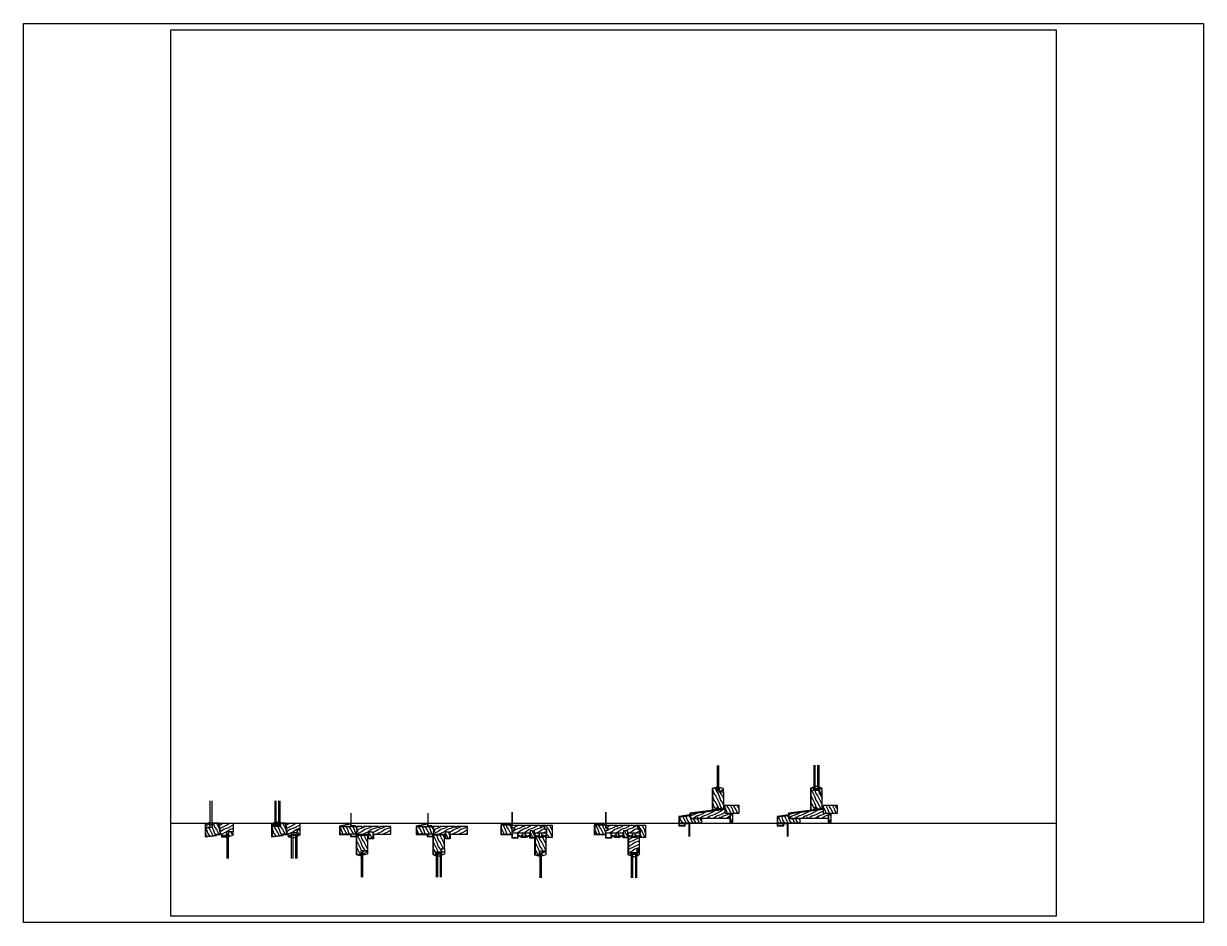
# Paper-space layout 'Layout1' of a CAD drawing. Header units: inches. Extents: x 1.05 to 9.45, y 0.8 to 7.2.
# The model-space entities are those that its viewports show. They can reach past a viewport. Long polylines and large blocks are cut down to what shows.
import ezdxf

# ---------------------------------------------------------------- set-up
doc = ezdxf.new("R2010")
doc.units = ezdxf.units.IN
doc.header["$MEASUREMENT"] = 0
for name, color, linetype in [('FINE', 70, 'Continuous'), ('HATCH', 170, 'Continuous'), ('MED', 32, 'Continuous'), ('Thin', 151, 'Continuous')]:
    doc.layers.add(name, color=color, linetype=linetype)
pattern_1 = [(216.8699, (-6.7579, -9.7298), (2.25, 1.5), [0.375, -3.375]), (206.565, (-6.3079, -9.9548), (-0.749999, -0.750001), [0.838526, -0.838526]), (198.435, (-6.3079, -10.3298), (-1.5000003, -0.749999), [0.474342, -1.897366])]
pattern_2 = [(306.8699, (-7.8079, -10.1798), (-1.5000001, 2.25), [0.375, -3.375]), (296.565, (-7.5829, -9.7298), (0.750001, -0.749999), [0.838525, -0.838525]), (288.435, (-7.2079, -9.7298), (0.749999, -1.5000003), [0.474342, -1.897366])]
pattern_3 = [(306.8699, (-15.32638, -10.1798), (-1.5000001, 2.2499999), [0.375, -3.375]), (296.565, (-15.10138, -9.7298), (0.750001, -0.7499994), [0.838525, -0.838525]), (288.4349, (-14.72638, -9.7298), (0.7499988, -1.5000003), [0.474342, -1.897366])]
pattern_4 = [(216.8699, (-20.05983, -9.7298), (2.2499999, 1.5000001), [0.375, -3.375]), (206.5651, (-19.60983, -9.9548), (-0.7499994, -0.750001), [0.838526, -0.838526]), (198.4349, (-19.60983, -10.3298), (-1.5000003, -0.7499988), [0.474342, -1.897366])]
pattern_5 = [(306.8699, (-21.10983, -10.1798), (-1.5000001, 2.2499999), [0.375, -3.375]), (296.5651, (-20.88483, -9.7298), (0.750001, -0.7499994), [0.838525, -0.838525]), (288.4349, (-20.50983, -9.7298), (0.7499988, -1.5000003), [0.474342, -1.897366])]
pattern_6 = [(216.8699, (-28.735, -9.7298), (2.24999994, 1.5000001), [0.375, -3.375]), (206.5651, (-28.285, -9.9548), (-0.7499994, -0.750001), [0.838526, -0.838526]), (198.4349, (-28.285, -10.3298), (-1.5000003, -0.7499988), [0.474342, -1.897366])]
pattern_7 = [(306.8699, (-29.785, -10.1798), (-1.5000001, 2.24999994), [0.375, -3.375]), (296.5651, (-29.56, -9.7298), (0.750001, -0.7499994), [0.838525, -0.838525]), (288.4349, (-29.185, -9.7298), (0.7499988, -1.5000003), [0.474342, -1.897366])]
pattern_8 = [(216.8699, (-38.27769, -9.7298), (2.24999994, 1.5000001), [0.375, -3.375]), (206.5651, (-37.8277, -9.9548), (-0.7499994, -0.750001), [0.838526, -0.838526]), (198.4349, (-37.8277, -10.3298), (-1.5000003, -0.7499988), [0.474342, -1.897366])]
pattern_9 = [(306.8699, (-39.32769, -10.1798), (-1.5000001, 2.24999994), [0.375, -3.375]), (296.5651, (-39.1027, -9.7298), (0.750001, -0.7499994), [0.838525, -0.838525]), (288.4349, (-38.7277, -9.7298), (0.7499988, -1.5000003), [0.474342, -1.897366])]
pattern_10 = [(216.8699, (-48.83248, -9.7298), (2.24999994, 1.5000001), [0.375, -3.375]), (206.5651, (-48.38248, -9.9548), (-0.7499994, -0.750001), [0.838526, -0.838526]), (198.4349, (-48.38248, -10.3298), (-1.5000003, -0.7499988), [0.474342, -1.897366])]
pattern_11 = [(306.8699, (-49.88248, -10.1798), (-1.5000001, 2.24999994), [0.375, -3.375]), (296.5651, (-49.65748, -9.7298), (0.750001, -0.7499994), [0.8385255, -0.8385255]), (288.4349, (-49.28248, -9.7298), (0.7499988, -1.5000003), [0.474342, -1.8973665])]
pattern_12 = [(216.8699, (-58.37517, -9.7298), (2.24999994, 1.5000001), [0.375, -3.375]), (206.5651, (-57.92517, -9.9548), (-0.7499994, -0.750001), [0.8385255, -0.8385255]), (198.4349, (-57.92517, -10.3298), (-1.5000003, -0.7499988), [0.474342, -1.8973665])]
pattern_13 = [(306.8699, (-59.42517, -10.1798), (-1.5000001, 2.24999994), [0.375, -3.375]), (296.5651, (-59.20017, -9.7298), (0.750001, -0.7499994), [0.8385255, -0.8385255]), (288.4349, (-58.82517, -9.7298), (0.7499988, -1.5000003), [0.474342, -1.8973665])]
pattern_14 = [(216.8699, (-69.36372, -9.7298), (2.24999994, 1.5000001), [0.375, -3.375]), (206.5651, (-68.91372, -9.9548), (-0.7499994, -0.750001), [0.8385255, -0.8385255]), (198.4349, (-68.91372, -10.3298), (-1.5000003, -0.7499988), [0.474342, -1.8973665])]
pattern_15 = [(306.8699, (-70.41372, -10.1798), (-1.5000001, 2.24999994), [0.375, -3.375]), (296.5651, (-70.18872, -9.7298), (0.750001, -0.7499994), [0.8385255, -0.8385255]), (288.4349, (-69.81372, -9.7298), (0.7499988, -1.5000003), [0.474342, -1.8973665])]

# ---------------------------------------------------------------- blocks, each defined once
blk = doc.blocks.new('AecDtl_8625C1')
at = {"layer": 'HATCH'}
h = blk.add_hatch(dxfattribs=at)
h.set_pattern_fill('WOOD_1', color=256, scale=0.75, angle=90, style=0)
h.set_pattern_definition(pattern_2)
h.paths.add_polyline_path([(-1.63, 0), (-2.38, 0), (-2.38, -0.5), (-3.12, -0.5), (-3.12, -1.5), (-1.92, -1.38), (-1.92, -1.25), (-1.44, -1.25)])
h = blk.add_hatch(dxfattribs=at)
h.set_pattern_fill('WOOD_1', color=256, scale=0.75, style=0)
h.set_pattern_definition(pattern_1)
h.paths.add_polyline_path([(0, 0), (-1.56, 0), (-1.38, -1.25), (-1.25, -1.25), (-1.25, -1.5), (-0.75, -1.5), (-0.75, -1.25), (-0.75, -1), (0, -1)])
h = blk.add_hatch(dxfattribs=at)
h.set_pattern_fill('WOOD_1', color=256, scale=0.75, style=0)
h.set_pattern_definition(pattern_1)
h.paths.add_polyline_path([(-2.62, 0), (-3.12, -0.12), (-3.12, -0.5), (-2.62, -0.5)])
h = blk.add_hatch(dxfattribs=at)
h.set_pattern_fill('WOOD_1', color=256, scale=0.75, angle=90, style=0)
h.set_pattern_definition(pattern_2)
h.paths.add_polyline_path([(0, -1), (-0.5, -1), (-0.5, -1.5), (0, -1.38)])
at = {"layer": 'MED', "linetype": 'Continuous'}
for points in [[(-2.41, 2.5), (-2.41, -0.25), (-2.59, -0.25), (-2.59, 2.5)], [(-0.53, -4), (-0.53, -1.25), (-0.72, -1.25), (-0.72, -4)]]:
    blk.add_lwpolyline(points, dxfattribs=at)
for points in [[(-2.62, -0.5), (-2.62, 0), (-3.12, -0.12), (-3.12, -0.5)], [(-1.63, 0), (-2.38, 0), (-2.38, -0.5), (-3.12, -0.5), (-3.12, -1.5), (-1.92, -1.38), (-1.92, -1.25), (-1.44, -1.25)], [(-0.75, -1.5), (-1.25, -1.5), (-1.25, -1.25), (-1.38, -1.25), (-1.56, 0), (0, 0), (0, -1), (-0.75, -1)], [(-0.5, -1), (-0.5, -1.5), (0, -1.38), (0, -1)]]:
    blk.add_lwpolyline(points, close=True, dxfattribs=at)
at = {"layer": 'Thin', "linetype": 'Continuous'}
for points in [[(-2.59, -0.25), (-2.59, 0.06), (-3.17, -0.09), (-3.17, -1.55), (-1.88, -1.42), (-1.88, -1.3), (-1.3, -1.3), (-1.3, -1.55), (-0.72, -1.55), (-0.72, -1.25)], [(-2.62, -0.25), (-2.62, 0), (-3.12, -0.12), (-3.12, -1.5), (-1.92, -1.38), (-1.92, -1.25), (-1.25, -1.25), (-1.25, -1.5), (-0.75, -1.5), (-0.75, -1.25)]]:
    blk.add_lwpolyline(points, dxfattribs=at)
blk = doc.blocks.new('AecDtl_8625C2')
at = {"layer": 'HATCH'}
h = blk.add_hatch(dxfattribs=at)
h.set_pattern_fill('WOOD_1', color=256, scale=0.75, angle=90, style=0)
h.set_pattern_definition(pattern_3)
h.paths.add_polyline_path([(-1.62, 0), (-2.16, 0), (-2.16, -0.38), (-2.84, -0.38), (-2.84, 0), (-3.12, -0.13), (-3.12, -1.5), (-1.92, -1.38), (-1.92, -1.25), (-1.44, -1.25)])
h = blk.add_hatch(dxfattribs=at)
h.set_pattern_fill('WOOD_1', color=256, scale=0.75, style=0)
h.set_pattern_definition([(216.8699, (-14.27638, -9.7298), (2.25, 1.5000001), [0.375, -3.375]), (206.565, (-13.82638, -9.9548), (-0.7499994, -0.750001), [0.838526, -0.838526]), (198.4349, (-13.82638, -10.3298), (-1.5000003, -0.7499988), [0.474342, -1.897366])])
h.paths.add_polyline_path([(-0.28, -0.75), (0, -0.75), (0, 0), (-1.56, 0), (-1.38, -1.25), (-1.25, -1.25), (-1.25, -1.5), (-0.97, -1.5), (-0.97, -1.25), (-0.97, -1.12), (-0.28, -1.12)])
h = blk.add_hatch(dxfattribs=at)
h.set_pattern_fill('WOOD_1', color=256, scale=0.75, angle=90, style=0)
h.set_pattern_definition(pattern_3)
h.paths.add_polyline_path([(0, -0.75), (-0.28, -0.75), (-0.28, -1.5), (0, -1.38)])
at = {"layer": 'FINE', "linetype": 'Continuous'}
for p, q in [((-2.66, -0.25), (-2.66, 2.5)), ((-2.34, -0.25), (-2.34, 2.5)), ((-2.66, 0.12), (-2.34, 0.12)), ((-2.66, -0.13), (-2.34, -0.13)), ((-0.78, -1.25), (-0.78, -4)), ((-0.47, -1.25), (-0.47, -4)), ((-0.78, -1.38), (-0.47, -1.38)), ((-0.78, -1.62), (-0.47, -1.62))]:
    blk.add_line(p, q, dxfattribs=at)
at = {"layer": 'MED', "linetype": 'Continuous'}
for points in [[(-2.81, 2.5), (-2.81, -0.25), (-2.19, -0.25), (-2.19, 2.5)], [(-1.44, -1.25), (-1.62, 0), (-2.16, 0), (-2.16, -0.38), (-2.84, -0.38), (-2.84, 0), (-3.12, -0.13), (-3.12, -1.5), (-1.92, -1.38), (-1.92, -1.25), (-1.44, -1.25), (-1.92, -1.25)], [(-0.94, -4), (-0.94, -1.25), (-0.31, -1.25), (-0.31, -4)]]:
    blk.add_lwpolyline(points, dxfattribs=at)
at = {"layer": 'MED'}
for points in [[(-1.56, 0), (0, 0), (0, -0.75), (-0.28, -0.75), (-0.28, -1.12), (-0.97, -1.12), (-0.97, -1.5), (-1.25, -1.5), (-1.25, -1.25), (-1.38, -1.25)], [(0, -0.75), (0, -1.38), (-0.28, -1.5), (-0.28, -0.75)]]:
    blk.add_lwpolyline(points, close=True, dxfattribs=at)
at = {"layer": 'Thin', "linetype": 'Continuous'}
for points in [[(-2.81, -0.25), (-2.81, 0.07), (-3.17, -0.09), (-3.17, -1.55), (-1.88, -1.42), (-1.88, -1.3), (-1.3, -1.3), (-1.3, -1.55), (-0.94, -1.55), (-0.94, -1.25)], [(-2.84, -0.25), (-2.84, 0), (-3.12, -0.13), (-3.12, -1.5), (-1.92, -1.38), (-1.92, -1.25), (-1.25, -1.25), (-1.25, -1.5), (-0.97, -1.5), (-0.97, -1.25)]]:
    blk.add_lwpolyline(points, dxfattribs=at)
blk = doc.blocks.new('AecDtl_8625H1')
at = {"layer": 'HATCH'}
h = blk.add_hatch(dxfattribs=at)
h.set_pattern_fill('WOOD_1', color=256, scale=0.75, angle=90, style=0)
h.set_pattern_definition(pattern_5)
h.paths.add_polyline_path([(0.625, -0.965), (0.75, -0.965), (0.75, -0.75), (0.625, -0.75), (0.625, -0.375), (-1.25, -0.375), (-1.25, -1.25), (0, -1.25), (0.625, -1.25)])
h = blk.add_hatch(dxfattribs=at)
h.set_pattern_fill('WOOD_1', color=256, scale=0.75, style=0)
h.set_pattern_definition(pattern_4)
h.paths.add_polyline_path([(4.5, -0.375), (3.25, -0.375), (3.25, -0.5), (3.125, -0.5), (3.125, -0.375), (1.375, -0.375), (1.375, -0.5), (1.25, -0.5), (1.25, -0.375), (0.625, -0.375), (0.625, -0.75), (0.75, -0.75), (0.75, -0.965), (0.625, -0.965), (0.625, -1.25), (2, -1.25), (2, -1), (2.5, -1), (2.5, -1.25), (4.5, -1.25)])
h = blk.add_hatch(dxfattribs=at)
h.set_pattern_fill('WOOD_1', color=256, scale=0.75, angle=90, style=0)
h.set_pattern_definition(pattern_5)
h.paths.add_polyline_path([(2.5, -1.25), (2.5, -1), (2, -1), (2, -1.75), (2.5, -1.75)])
h = blk.add_hatch(dxfattribs=at)
h.set_pattern_fill('WOOD_1', color=256, scale=0.75, angle=90, style=0)
h.set_pattern_definition(pattern_5)
h.paths.add_polyline_path([(1.875, -1.375), (0.625, -1.375), (0.625, -3.5), (1.125, -3.625), (1.125, -3.375), (1.125, -3.125), (1.375, -3.125), (1.875, -3.125)])
h = blk.add_hatch(dxfattribs=at)
h.set_pattern_fill('WOOD_1', color=256, scale=0.75, style=0)
h.set_pattern_definition(pattern_4)
h.paths.add_polyline_path([(1.875, -3.125), (1.375, -3.125), (1.375, -3.625), (1.875, -3.5)])
at = {"layer": 'MED', "linetype": 'Continuous'}
blk.add_line((0, -1.25), (-0.078125, -1.25), dxfattribs=at)
blk.add_lwpolyline([(0.625, -0.375), (0.625, -0.75), (0.75, -0.75), (0.75, -0.965), (0.625, -0.965), (0.625, -1.25), (-1.25, -1.25), (-1.25, -0.375)], close=True, dxfattribs=at)
at = {"layer": 'MED'}
for points in [[(0.625, -0.375), (0.625, -0.75), (0.75, -0.75), (0.75, -0.965), (0.625, -0.965), (0.625, -1.25), (2, -1.25), (2, -1), (2.5, -1), (2.5, -1.25), (4.5, -1.25), (4.5, -0.375), (3.25, -0.375), (3.25, -0.5), (3.125, -0.5), (3.125, -0.375), (1.375, -0.375), (1.375, -0.5), (1.25, -0.5), (1.25, -0.375)], [(2.5, -1), (2.5, -1.75), (2, -1.75), (2, -1)], [(0.625, -1.375), (1.875, -1.375), (1.875, -3.125), (1.375, -3.125), (1.125, -3.125), (1.125, -3.625), (0.625, -3.5)], [(1.375, -3.125), (1.875, -3.125), (1.875, -3.5), (1.375, -3.625)]]:
    blk.add_lwpolyline(points, close=True, dxfattribs=at)
at = {"layer": 'MED', "linetype": 'Continuous'}
blk.add_lwpolyline([(1.34375, -6.125), (1.34375, -3.375), (1.15625, -3.375), (1.15625, -6.125)], dxfattribs=at)
at = {"layer": 'Thin', "linetype": 'Continuous'}
for points in [[(0, 1.125), (0, -0.077197), (-1.296875, -0.336572), (-1.296875, -1.296875), (-0.046875, -1.296875), (-0.046875, -1.511875), (0.578125, -1.511875), (0.578125, -3.536599), (1.15625, -3.68113), (1.15625, -3.375)], [(0.5, -0.328125), (0.046875, -0.328125), (0.046875, 1.125)], [(0.5, -0.375), (0, -0.375), (0, -0.125), (-1.25, -0.375), (-1.25, -1.25), (0, -1.25), (0, -1.465), (0.578125, -1.465), (0.578125, -1.25), (2, -1.25), (2, -1.75), (2.5, -1.75), (2.5, -1.25)], [(2.546875, -1.25), (2.546875, -1.796875), (1.953125, -1.796875), (1.953125, -1.296875), (0.625, -1.296875), (0.625, -1.375)], [(0.875, -1.375), (0.625, -1.375), (0.625, -3.5), (1.125, -3.625), (1.125, -3.375)]]:
    blk.add_lwpolyline(points, dxfattribs=at)
blk = doc.blocks.new('AecDtl_8625H2')
at = {"layer": 'HATCH'}
h = blk.add_hatch(dxfattribs=at)
h.set_pattern_fill('WOOD_1', color=256, scale=0.75, angle=90, style=0)
h.set_pattern_definition(pattern_7)
h.paths.add_polyline_path([(0.75, -0.75), (0.625, -0.75), (0.625, -0.375), (-1.25, -0.375), (-1.25, -1.25), (0, -1.25), (0.625, -1.25), (0.625, -0.965), (0.75, -0.965)])
h = blk.add_hatch(dxfattribs=at)
h.set_pattern_fill('WOOD_1', color=256, scale=0.75, style=0)
h.set_pattern_definition(pattern_6)
h.paths.add_polyline_path([(4.5, -0.375), (3.25, -0.375), (3.25, -0.5), (3.125, -0.5), (3.125, -0.375), (1.375, -0.375), (1.375, -0.5), (1.25, -0.5), (1.25, -0.375), (0.625, -0.375), (0.625, -0.75), (0.75, -0.75), (0.75, -0.965), (0.625, -0.965), (0.625, -1.25), (2, -1.25), (2, -1), (2.5, -1), (2.5, -1.25), (4.5, -1.25)])
h = blk.add_hatch(dxfattribs=at)
h.set_pattern_fill('WOOD_1', color=256, scale=0.75, angle=90, style=0)
h.set_pattern_definition(pattern_7)
h.paths.add_polyline_path([(2.5, -1.25), (2.5, -1), (2, -1), (2, -1.75), (2.5, -1.75)])
h = blk.add_hatch(dxfattribs=at)
h.set_pattern_fill('WOOD_1', color=256, scale=0.75, angle=90, style=0)
h.set_pattern_definition(pattern_7)
h.paths.add_polyline_path([(1.875, -1.375), (0.625, -1.375), (0.625, -3.5), (0.90625, -3.625), (0.90625, -3.375), (0.90625, -3.25), (1.59375, -3.25), (1.59375, -2.875), (1.875, -2.875)])
h = blk.add_hatch(dxfattribs=at)
h.set_pattern_fill('WOOD_1', color=256, scale=0.75, style=0)
h.set_pattern_definition(pattern_6)
h.paths.add_polyline_path([(1.875, -2.875), (1.59375, -2.875), (1.59375, -3.25), (1.59375, -3.625), (1.875, -3.5)])
at = {"layer": 'FINE', "linetype": 'Continuous'}
for p, q in [((1.09375, -3.375), (1.09375, -6.125)), ((1.40625, -3.5), (1.09375, -3.5)), ((1.40625, -3.75), (1.09375, -3.75)), ((1.40625, -3.375), (1.40625, -6.125))]:
    blk.add_line(p, q, dxfattribs=at)
at = {"layer": 'MED', "linetype": 'Continuous'}
for points in [[(0.625, -0.375), (0.625, -0.75), (0.75, -0.75), (0.75, -0.965), (0.625, -0.965), (0.625, -1.25), (-1.25, -1.25), (-1.25, -0.375)], [(0.625, -3.5), (0.90625, -3.625), (0.90625, -3.25), (1.59375, -3.25), (1.59375, -2.875), (1.875, -2.875), (1.875, -1.375), (0.625, -1.375)], [(1.875, -2.875), (1.875, -3.5), (1.59375, -3.625), (1.59375, -2.875)]]:
    blk.add_lwpolyline(points, close=True, dxfattribs=at)
at = {"layer": 'MED'}
for points in [[(0.625, -0.375), (0.625, -0.75), (0.75, -0.75), (0.75, -0.965), (0.625, -0.965), (0.625, -1.25), (2, -1.25), (2, -1), (2.5, -1), (2.5, -1.25), (4.5, -1.25), (4.5, -0.375), (3.25, -0.375), (3.25, -0.5), (3.125, -0.5), (3.125, -0.375), (1.375, -0.375), (1.375, -0.5), (1.25, -0.5), (1.25, -0.375)], [(2.5, -1), (2.5, -1.75), (2, -1.75), (2, -1)]]:
    blk.add_lwpolyline(points, close=True, dxfattribs=at)
at = {"layer": 'MED', "linetype": 'Continuous'}
blk.add_lwpolyline([(1.5625, -6.125), (1.5625, -3.375), (0.9375, -3.375), (0.9375, -6.125)], dxfattribs=at)
at = {"layer": 'Thin', "linetype": 'Continuous'}
for points in [[(0, 1.125), (0, -0.077197), (-1.296875, -0.336572), (-1.296875, -1.296875), (-0.046875, -1.296875), (-0.046875, -1.511875), (0.578125, -1.511875), (0.578125, -3.530463), (0.9375, -3.690185), (0.9375, -3.375)], [(0.5, -0.328125), (0.046875, -0.328125), (0.046875, 1.125)], [(0.5, -0.375), (0, -0.375), (0, -0.125), (-1.25, -0.375), (-1.25, -1.25), (0, -1.25), (0, -1.465), (0.578125, -1.465), (0.578125, -1.25), (2, -1.25), (2, -1.75), (2.5, -1.75), (2.5, -1.25)], [(2.546875, -1.25), (2.546875, -1.796875), (1.953125, -1.796875), (1.953125, -1.296875), (0.625, -1.296875), (0.625, -1.375)], [(0.875, -1.375), (0.625, -1.375), (0.625, -3.5), (0.90625, -3.625), (0.90625, -3.375)]]:
    blk.add_lwpolyline(points, dxfattribs=at)
blk = doc.blocks.new('AecDtl_8625J1')
at = {"layer": 'HATCH'}
h = blk.add_hatch(dxfattribs=at)
h.set_pattern_fill('WOOD_1', color=256, scale=0.75, angle=90, style=0)
h.set_pattern_definition(pattern_9)
h.paths.add_polyline_path([(0, -0.8125), (0.25, -0.8125), (0.25, -0.5625), (0, -0.5625), (0, -0.25), (-1.25, -0.25), (-1.25, -1.25), (0, -1.25)])
h = blk.add_hatch(dxfattribs=at)
h.set_pattern_fill('WOOD_1', color=256, scale=0.75, style=0)
h.set_pattern_definition(pattern_8)
h.paths.add_polyline_path([(3.875, -0.6875), (3.625, -0.6875), (3.625, -0.25), (3.25, -0.25), (3.25, -0.375), (3.125, -0.375), (3.125, -0.25), (1.375, -0.25), (1.375, -0.375), (1.25, -0.375), (1.25, -0.25), (0, -0.25), (0, -0.5625), (0.25, -0.5625), (0.25, -0.8125), (0, -0.8125), (0, -1.125), (2, -1.125), (2, -0.875), (2.5, -0.875), (2.5, -1.125), (3.875, -1.125)])
h = blk.add_hatch(dxfattribs=at)
h.set_pattern_fill('WOOD_1', color=256, scale=0.75, angle=90, style=0)
h.set_pattern_definition(pattern_9)
h.paths.add_polyline_path([(2.5, -1.125), (2.5, -0.875), (2, -0.875), (2, -1.125), (2, -1.625), (2.5, -1.625)])
h = blk.add_hatch(dxfattribs=at)
h.set_pattern_fill('WOOD_1', color=256, scale=0.75, angle=90, style=0)
h.set_pattern_definition(pattern_9)
h.paths.add_polyline_path([(4.5, -0.25), (3.625, -0.25), (3.625, -0.6875), (3.875, -0.6875), (3.875, -1.125), (3.875, -1.625), (4.5, -1.625)])
h = blk.add_hatch(dxfattribs=at)
h.set_pattern_fill('WOOD_1', color=256, scale=0.75, angle=90, style=0)
h.set_pattern_definition(pattern_9)
h.paths.add_polyline_path([(3.8125, -1.4375), (3.4375, -1.625), (2.9375, -1.625), (2.5625, -1.4375), (2.5625, -3.5625), (3.0625, -3.6875), (3.0625, -3.4375), (3.0625, -3.1875), (3.8125, -3.1875)])
h = blk.add_hatch(dxfattribs=at)
h.set_pattern_fill('WOOD_1', color=256, scale=0.75, style=0)
h.set_pattern_definition(pattern_8)
h.paths.add_polyline_path([(3.8125, -3.1875), (3.3125, -3.1875), (3.3125, -3.6875), (3.8125, -3.5625)])
at = {"layer": 'MED'}
for p, q in [((1.1875, -1.53125), (1.1875, -1.125)), ((1.4375, -1.53125), (1.4375, -1.125)), ((3.0625, -1.53125), (3.0625, -1.125)), ((3.3125, -1.53125), (3.3125, -1.125))]:
    blk.add_line(p, q, dxfattribs=at)
at = {"layer": 'MED', "linetype": 'Continuous'}
for points in [[(0.25, -0.8125), (0.25, -0.5625), (0, -0.5625), (0, -0.25), (-1.25, -0.25), (-1.25, -1.25), (0, -1.25), (0, -0.8125)], [(3.3125, -3.1875), (3.3125, -3.6875), (3.8125, -3.5625), (3.8125, -3.1875)]]:
    blk.add_lwpolyline(points, close=True, dxfattribs=at)
at = {"layer": 'MED'}
for points in [[(0, -0.25), (1.25, -0.25), (1.25, -0.375), (1.375, -0.375), (1.375, -0.25), (3.125, -0.25), (3.125, -0.375), (3.25, -0.375), (3.25, -0.25), (3.625, -0.25), (3.625, -0.6875), (3.875, -0.6875), (3.875, -1.125), (2.5, -1.125), (2.5, -0.875), (2, -0.875), (2, -1.125), (0, -1.125), (0, -0.8125), (0.25, -0.8125), (0.25, -0.5625), (0, -0.5625)], [(2.5, -0.875), (2, -0.875), (2, -1.625), (2.5, -1.625)], [(3.625, -0.25), (4.5, -0.25), (4.5, -1.625), (3.875, -1.625), (3.875, -0.6875), (3.625, -0.6875)], [(3.8125, -1.4375), (3.4375, -1.625), (2.9375, -1.625), (2.5625, -1.4375), (2.5625, -3.5625), (3.0625, -3.6875), (3.0625, -3.1875), (3.8125, -3.1875)]]:
    blk.add_lwpolyline(points, close=True, dxfattribs=at)
for points in [[(0.625, -1.3125), (1.0625, -1.53125), (1.0625, -1.3125), (1.15625, -1.3125), (1.15625, -1.53125), (1.46875, -1.53125)], [(1.46875, -1.53125), (1.46875, -1.3125), (1.5625, -1.3125), (1.5625, -1.53125), (2, -1.3125)], [(2.5, -1.3125), (2.9375, -1.53125), (2.9375, -1.3125), (3.03125, -1.3125), (3.03125, -1.53125), (3.34375, -1.53125), (3.34375, -1.3125), (3.4375, -1.3125), (3.4375, -1.53125), (3.875, -1.3125), (3.875, -1.40625), (3.4375, -1.625), (2.9375, -1.625), (2.5, -1.40625)], [(2, -1.40625), (1.5625, -1.625), (1.0625, -1.625), (0.625, -1.40625)]]:
    blk.add_lwpolyline(points, dxfattribs=at)
at = {"layer": 'MED', "linetype": 'Continuous'}
blk.add_lwpolyline([(3.28125, -6.1875), (3.28125, -3.4375), (3.09375, -3.4375), (3.09375, -6.1875)], dxfattribs=at)
at = {"layer": 'Thin', "linetype": 'Continuous'}
for points in [[(-0.046875, 1.25), (-0.046875, -0.203125), (-1.296875, -0.203125), (-1.296875, -1.296875), (-0.046875, -1.296875), (-0.046875, -1.671875), (0.671875, -1.671875), (0.671875, -1.125)], [(0, 1.25), (0, -0.25), (-1.25, -0.25), (-1.25, -1.25), (0, -1.25), (0, -1.625), (0.625, -1.625), (0.625, -1.125)], [(1.953125, -1.125), (1.953125, -1.671875), (2.515625, -1.671875), (2.515625, -3.599099), (3.09375, -3.74363), (3.09375, -3.4375)], [(2, -1.125), (2, -1.625), (2.5, -1.625), (2.5, -1.125)], [(2.546875, -1.125), (2.546875, -1.429688), (2.5625, -1.4375), (2.5625, -3.5625), (3.0625, -3.6875), (3.0625, -3.4375)]]:
    blk.add_lwpolyline(points, dxfattribs=at)
blk = doc.blocks.new('AecDtl_8625J2')
at = {"layer": 'HATCH'}
h = blk.add_hatch(dxfattribs=at)
h.set_pattern_fill('WOOD_1', color=256, scale=0.75, angle=90, style=0)
h.set_pattern_definition(pattern_11)
h.paths.add_polyline_path([(0, -0.8125), (0.25, -0.8125), (0.25, -0.5625), (0, -0.5625), (0, -0.25), (-1.25, -0.25), (-1.25, -1.25), (0, -1.25)])
h = blk.add_hatch(dxfattribs=at)
h.set_pattern_fill('WOOD_1', color=256, scale=0.75, style=0)
h.set_pattern_definition(pattern_10)
h.paths.add_polyline_path([(3.875, -0.6875), (3.625, -0.6875), (3.625, -0.25), (3.25, -0.25), (3.25, -0.375), (3.125, -0.375), (3.125, -0.25), (1.375, -0.25), (1.375, -0.375), (1.25, -0.375), (1.25, -0.25), (0, -0.25), (0, -0.5625), (0.25, -0.5625), (0.25, -0.8125), (0, -0.8125), (0, -1.125), (2, -1.125), (2, -0.875), (2.5, -0.875), (2.5, -1.125), (3.875, -1.125)])
h = blk.add_hatch(dxfattribs=at)
h.set_pattern_fill('WOOD_1', color=256, scale=0.75, angle=90, style=0)
h.set_pattern_definition(pattern_11)
h.paths.add_polyline_path([(2.5, -1.125), (2.5, -0.875), (2, -0.875), (2, -1.125), (2, -1.625), (2.5, -1.625)])
h = blk.add_hatch(dxfattribs=at)
h.set_pattern_fill('WOOD_1', color=256, scale=0.75, angle=90, style=0)
h.set_pattern_definition(pattern_11)
h.paths.add_polyline_path([(4.5, -0.25), (3.625, -0.25), (3.625, -0.6875), (3.875, -0.6875), (3.875, -1.125), (3.875, -1.625), (4.5, -1.625)])
h = blk.add_hatch(dxfattribs=at)
h.set_pattern_fill('WOOD_1', color=256, scale=0.75, style=0)
h.set_pattern_definition(pattern_10)
h.paths.add_polyline_path([(3.8125, -1.4375), (3.4375, -1.625), (2.9375, -1.625), (2.5625, -1.4375), (2.5625, -3.5625), (2.84375, -3.6875), (2.84375, -3.4375), (2.84375, -3.3125), (3.53125, -3.3125), (3.53125, -2.9375), (3.8125, -2.9375)])
h = blk.add_hatch(dxfattribs=at)
h.set_pattern_fill('WOOD_1', color=256, scale=0.75, angle=90, style=0)
h.set_pattern_definition(pattern_11)
h.paths.add_polyline_path([(3.8125, -2.9375), (3.53125, -2.9375), (3.53125, -3.3125), (3.53125, -3.6875), (3.8125, -3.5625)])
at = {"layer": 'FINE', "linetype": 'Continuous'}
for p, q in [((3.03125, -3.4375), (3.03125, -6.1875)), ((3.34375, -3.5625), (3.03125, -3.5625)), ((3.34375, -3.8125), (3.03125, -3.8125)), ((3.34375, -3.4375), (3.34375, -6.1875))]:
    blk.add_line(p, q, dxfattribs=at)
at = {"layer": 'MED'}
for p, q in [((1.1875, -1.53125), (1.1875, -1.125)), ((1.4375, -1.53125), (1.4375, -1.125)), ((3.0625, -1.53125), (3.0625, -1.125)), ((3.3125, -1.53125), (3.3125, -1.125))]:
    blk.add_line(p, q, dxfattribs=at)
at = {"layer": 'MED', "linetype": 'Continuous'}
blk.add_lwpolyline([(0.25, -0.8125), (0.25, -0.5625), (0, -0.5625), (0, -0.25), (-1.25, -0.25), (-1.25, -1.25), (0, -1.25), (0, -0.8125)], close=True, dxfattribs=at)
at = {"layer": 'MED'}
for points in [[(1.25, -0.25), (1.25, -0.375), (1.375, -0.375), (1.375, -0.25), (3.125, -0.25), (3.125, -0.375), (3.25, -0.375), (3.25, -0.25), (3.625, -0.25), (3.625, -0.6875), (3.875, -0.6875), (3.875, -1.125), (2.5, -1.125), (2.5, -0.875), (2, -0.875), (2, -1.125), (0, -1.125), (0, -0.8125), (0.25, -0.8125), (0.25, -0.5625), (0, -0.5625), (0, -0.25)], [(1.46875, -1.53125), (1.46875, -1.3125), (1.5625, -1.3125), (1.5625, -1.53125), (2, -1.3125), (2, -1.40625), (1.5625, -1.625), (1.0625, -1.625), (0.625, -1.40625), (0.625, -1.3125), (1.0625, -1.53125), (1.0625, -1.3125), (1.15625, -1.3125), (1.15625, -1.53125)], [(2.5, -0.875), (2, -0.875), (2, -1.625), (2.5, -1.625)], [(3.34375, -1.53125), (3.34375, -1.3125), (3.4375, -1.3125), (3.4375, -1.53125), (3.875, -1.3125), (3.875, -1.40625), (3.4375, -1.625), (2.9375, -1.625), (2.5, -1.40625), (2.5, -1.3125), (2.9375, -1.53125), (2.9375, -1.3125), (3.03125, -1.3125), (3.03125, -1.53125)], [(3.625, -0.25), (4.5, -0.25), (4.5, -1.625), (3.875, -1.625), (3.875, -0.6875), (3.625, -0.6875)], [(3.8125, -1.4375), (3.4375, -1.625), (2.9375, -1.625), (2.5625, -1.4375), (2.5625, -3.5625), (2.84375, -3.6875), (2.84375, -3.3125), (3.53125, -3.3125), (3.53125, -2.9375), (3.8125, -2.9375)], [(3.8125, -2.9375), (3.53125, -2.9375), (3.53125, -3.6875), (3.8125, -3.5625)]]:
    blk.add_lwpolyline(points, close=True, dxfattribs=at)
at = {"layer": 'MED', "linetype": 'Continuous'}
blk.add_lwpolyline([(3.5, -6.1875), (3.5, -3.4375), (2.875, -3.4375), (2.875, -6.1875)], dxfattribs=at)
at = {"layer": 'Thin', "linetype": 'Continuous'}
for points in [[(-0.046875, 1.25), (-0.046875, -0.203125), (-1.296875, -0.203125), (-1.296875, -1.296875), (-0.046875, -1.296875), (-0.046875, -1.671875), (0.671875, -1.671875), (0.671875, -1.125)], [(0, 1.25), (0, -0.25), (-1.25, -0.25), (-1.25, -1.25), (0, -1.25), (0, -1.625), (0.625, -1.625), (0.625, -1.125)], [(2.515625, -1.671875), (1.953125, -1.671875), (1.953125, -1.125)], [(2.5, -1.125), (2.5, -1.625), (2, -1.625), (2, -1.125)], [(2.84375, -3.4375), (2.84375, -3.6875), (2.5625, -3.5625), (2.5625, -1.4375), (2.546875, -1.429688), (2.546875, -1.125)], [(2.875, -3.4375), (2.875, -3.752685), (2.515625, -3.592963), (2.515625, -1.671875)]]:
    blk.add_lwpolyline(points, dxfattribs=at)
blk = doc.blocks.new('AecDtl_8625S1')
at = {"layer": 'HATCH'}
h = blk.add_hatch(dxfattribs=at)
h.set_pattern_fill('WOOD_1', color=256, scale=0.75, angle=90, style=0)
h.set_pattern_definition(pattern_13)
h.paths.add_polyline_path([(3.75, 3.51), (3, 3.51), (3, 4.01), (2.5, 3.89), (2.5, 1.51), (2.98, 1.57), (2.98, 1.79), (3.13, 1.79), (3.13, 1.59), (3.75, 1.67)])
h = blk.add_hatch(dxfattribs=at)
h.set_pattern_fill('WOOD_1', color=256, scale=0.75, style=0)
h.set_pattern_definition(pattern_12)
h.paths.add_polyline_path([(3.75, 3.89), (3.25, 4.01), (3.25, 3.51), (3.75, 3.51)])
h = blk.add_hatch(dxfattribs=at)
h.set_pattern_fill('WOOD_1', color=256, scale=0.75, style=0)
h.set_pattern_definition(pattern_12)
h.paths.add_polyline_path([(4.5, 1.12), (3.88, 1.12), (3.88, 1.56), (0, 1.06), (0, 0.87), (0, 0.5), (0.75, 0.5), (0.75, 0.62), (0.87, 0.62), (0.87, 0.5), (1.25, 0.5), (2, 0.5), (2, 0.62), (2.12, 0.62), (2.12, 0.5), (3.25, 0.5), (3.25, 0.62), (3.37, 0.62), (3.37, 0.5), (4.5, 0.5)])
h = blk.add_hatch(dxfattribs=at)
h.set_pattern_fill('WOOD_1', color=256, scale=0.75, angle=90, style=0)
h.set_pattern_definition(pattern_13)
h.paths.add_polyline_path([(5.5, 2), (3.88, 2), (3.88, 1.12), (4.5, 1.12), (4.75, 1.12), (5.5, 1.12)])
h = blk.add_hatch(dxfattribs=at)
h.set_pattern_fill('WOOD_1', color=256, scale=0.75, angle=90, style=0)
h.set_pattern_definition(pattern_13)
h.paths.add_polyline_path([(1.25, 0.5), (0, 0.5), (0, 0.87), (-1.25, 0.71), (-1.25, 0), (1.25, 0)])
h = blk.add_hatch(dxfattribs=at)
h.set_pattern_fill('WOOD_1', color=256, scale=0.75, angle=90, style=0)
h.set_pattern_definition(pattern_13)
h.paths.add_polyline_path([(4.75, 1.12), (4.5, 1.12), (4.5, 0.12), (4.75, 0.12)])
at = {"layer": 'FINE', "linetype": 'Continuous'}
blk.add_line((3.88, 2), (3.88, 2), dxfattribs=at)
blk.add_line((3.88, 2), (3.88, 2), dxfattribs=at)
at = {"layer": 'FINE'}
blk.add_lwpolyline([(3.1, 1.59), (3.1, 1.76), (3.01, 1.76), (3.01, 1.58, 0.037759), (2.98, 1.57, 0.097163), (2.94, 1.55, 0.203453), (2.93, 1.53, 0.203453), (2.94, 1.51, 0.097163), (2.98, 1.48, 0.054131), (3.02, 1.47, 0.041072), (3.09, 1.46, 0.041072), (3.15, 1.47, 0.054131), (3.2, 1.48, 0.097163), (3.23, 1.51, 0.203453), (3.24, 1.53, 0.203453), (3.23, 1.55, 0.097163), (3.2, 1.57, 0.054131), (3.15, 1.58, 0.031042)], format="xyb", close=True, dxfattribs=at)
at = {"layer": 'MED', "linetype": 'Continuous'}
blk.add_lwpolyline([(3.03, 6.51), (3.03, 3.76), (3.22, 3.76), (3.22, 6.51)], dxfattribs=at)
for points in [[(2.5, 3.89), (3, 4.01), (3, 3.51), (3.75, 3.51), (3.75, 1.67), (3.13, 1.59), (3.13, 1.79), (2.98, 1.79), (2.98, 1.57), (2.5, 1.51)], [(3.25, 3.51), (3.75, 3.51), (3.75, 3.89), (3.25, 4.01)]]:
    blk.add_lwpolyline(points, close=True, dxfattribs=at)
at = {"layer": 'MED'}
for points in [[(2, 0.5), (0.87, 0.5), (0.87, 0.62), (0.75, 0.62), (0.75, 0.5), (0, 0.5), (0, 1.06), (3.88, 1.56), (3.88, 1.12), (4.5, 1.12), (4.5, 0.5), (3.37, 0.5), (3.37, 0.62), (3.25, 0.62), (3.25, 0.5), (2.12, 0.5), (2.12, 0.62), (2, 0.62)], [(3.88, 2), (3.88, 1.12), (5.5, 1.12), (5.5, 2)], [(-1.25, 0.71), (0, 0.87), (0, 0.5), (1.25, 0.5), (1.25, 0), (-1.25, 0)], [(4.5, 1.12), (4.75, 1.12), (4.75, 0.12), (4.5, 0.12)]]:
    blk.add_lwpolyline(points, close=True, dxfattribs=at)
at = {"layer": 'Thin', "linetype": 'Continuous'}
for points in [[(3.03, 3.76), (3.03, 4.07), (2.45, 3.92), (2.45, 1.43)], [(3, 3.76), (3, 4.01), (2.5, 3.89), (2.5, 1.51), (2.98, 1.57)], [(2.96, 1.49), (-0.05, 1.1), (-0.05, 0.92), (-1.3, 0.75), (-1.3, -0.3), (-0.58, -0.3), (-0.58, -0.05), (-0.17, -0.05), (-0.17, -1.5)], [(3.88, 1.56), (0, 1.06), (0, 0.87), (-1.25, 0.71), (-1.25, -0.25), (-0.62, -0.25), (-0.62, 0), (-0.12, 0), (-0.12, -1.5)], [(3.87, 1.61), (3.24, 1.53)]]:
    blk.add_lwpolyline(points, dxfattribs=at)
blk = doc.blocks.new('AecDtl_8625S2')
at = {"layer": 'HATCH'}
h = blk.add_hatch(dxfattribs=at)
h.set_pattern_fill('WOOD_1', color=256, scale=0.75, angle=90, style=0)
h.set_pattern_definition(pattern_15)
h.paths.add_polyline_path([(3.88, 3.3), (3.59, 3.3), (3.59, 3.67), (2.91, 3.67), (2.91, 4.05), (2.62, 3.92), (2.62, 1.51), (3.1, 1.57), (3.1, 1.79), (3.26, 1.79), (3.26, 1.59), (3.88, 1.67)])
h = blk.add_hatch(dxfattribs=at)
h.set_pattern_fill('WOOD_1', color=256, scale=0.75, style=0)
h.set_pattern_definition(pattern_14)
h.paths.add_polyline_path([(3.88, 3.92), (3.59, 4.05), (3.59, 3.3), (3.88, 3.3)])
h = blk.add_hatch(dxfattribs=at)
h.set_pattern_fill('WOOD_1', color=256, scale=0.75, style=0)
h.set_pattern_definition(pattern_14)
h.paths.add_polyline_path([(4.62, 1.12), (4, 1.12), (4, 1.56), (0.12, 1.06), (0.12, 0.87), (0.12, 0.5), (0.87, 0.5), (0.87, 0.62), (1, 0.62), (1, 0.5), (1.37, 0.5), (2.12, 0.5), (2.12, 0.62), (2.25, 0.62), (2.25, 0.5), (3.38, 0.5), (3.38, 0.62), (3.5, 0.62), (3.5, 0.5), (4.62, 0.5)])
h = blk.add_hatch(dxfattribs=at)
h.set_pattern_fill('WOOD_1', color=256, scale=0.75, angle=90, style=0)
h.set_pattern_definition(pattern_15)
h.paths.add_polyline_path([(5.62, 2), (4, 2), (4, 1.12), (4.62, 1.12), (4.88, 1.12), (5.62, 1.12)])
h = blk.add_hatch(dxfattribs=at)
h.set_pattern_fill('WOOD_1', color=256, scale=0.75, angle=90, style=0)
h.set_pattern_definition(pattern_15)
h.paths.add_polyline_path([(1.37, 0.5), (0.12, 0.5), (0.12, 0.87), (-1.13, 0.71), (-1.13, 0), (1.37, 0)])
h = blk.add_hatch(dxfattribs=at)
h.set_pattern_fill('WOOD_1', color=256, scale=0.75, angle=90, style=0)
h.set_pattern_definition(pattern_15)
h.paths.add_polyline_path([(4.88, 1.12), (4.62, 1.12), (4.62, 0.12), (4.88, 0.12)])
at = {"layer": 'FINE', "linetype": 'Continuous'}
for p, q in [((3.09, 3.8), (3.09, 6.55)), ((3.41, 3.8), (3.41, 6.55)), ((3.09, 4.17), (3.41, 4.17)), ((3.09, 3.92), (3.41, 3.92))]:
    blk.add_line(p, q, dxfattribs=at)
at = {"layer": 'FINE'}
blk.add_lwpolyline([(3.23, 1.59), (3.23, 1.76), (3.13, 1.76), (3.13, 1.58, 0.037759), (3.1, 1.57, 0.097163), (3.06, 1.55, 0.203453), (3.06, 1.53, 0.203453), (3.06, 1.51, 0.097163), (3.1, 1.48, 0.054131), (3.15, 1.47, 0.041072), (3.21, 1.46, 0.041072), (3.28, 1.47, 0.054131), (3.32, 1.48, 0.097163), (3.36, 1.51, 0.203453), (3.37, 1.53, 0.203453), (3.36, 1.55, 0.097163), (3.32, 1.57, 0.054131), (3.28, 1.58, 0.031042)], format="xyb", close=True, dxfattribs=at)
at = {"layer": 'MED', "linetype": 'Continuous'}
for points in [[(2.94, 6.55), (2.94, 3.8), (3.56, 3.8), (3.56, 6.55)], [(3.99, 1.61), (3.37, 1.53)]]:
    blk.add_lwpolyline(points, dxfattribs=at)
at = {"layer": 'MED'}
for points in [[(2.62, 1.51), (3.1, 1.57), (3.1, 1.79), (3.26, 1.79), (3.26, 1.59), (3.88, 1.67), (3.88, 3.3), (3.59, 3.3), (3.59, 3.67), (2.91, 3.67), (2.91, 4.05), (2.62, 3.92)], [(3.59, 4.05), (3.59, 3.3), (3.88, 3.3), (3.88, 3.92)], [(2.12, 0.5), (1, 0.5), (1, 0.62), (0.87, 0.62), (0.87, 0.5), (0.12, 0.5), (0.12, 1.06), (4, 1.56), (4, 1.12), (4.62, 1.12), (4.62, 0.5), (3.5, 0.5), (3.5, 0.62), (3.38, 0.62), (3.38, 0.5), (2.25, 0.5), (2.25, 0.62), (2.12, 0.62)], [(4, 2), (4, 1.12), (5.62, 1.12), (5.62, 2)], [(-1.13, 0.71), (0.12, 0.87), (0.12, 0.5), (1.37, 0.5), (1.37, 0), (-1.13, 0)], [(4.62, 1.12), (4.88, 1.12), (4.88, 0.12), (4.62, 0.12)]]:
    blk.add_lwpolyline(points, close=True, dxfattribs=at)
at = {"layer": 'Thin', "linetype": 'Continuous'}
for points in [[(2.94, 3.8), (2.94, 4.11), (2.58, 3.95), (2.58, 1.43)], [(2.91, 3.8), (2.91, 4.05), (2.62, 3.92), (2.62, 1.51)], [(3.08, 1.49), (0.08, 1.1), (0.08, 0.92), (-1.17, 0.75), (-1.17, -0.3), (-0.45, -0.3), (-0.45, -0.05), (-0.05, -0.05), (-0.05, -1.5)], [(4, 1.56), (0.12, 1.06), (0.12, 0.87), (-1.13, 0.71), (-1.13, -0.25), (-0.5, -0.25), (-0.5, 0), (0, 0), (0, -1.5)]]:
    blk.add_lwpolyline(points, dxfattribs=at)

msp = doc.modelspace()

# ---------------------------------------------------------------- linework, layer by layer
msp.add_line((0, 10.48), (100, 10.48))
msp.add_lwpolyline([(0, 0), (100, 0), (100, 100), (0, 100)], close=True)

# ---------------------------------------------------------------- block references
for name, p in [('AecDtl_8625S1', (58.68, 10.48)), ('AecDtl_8625S2', (69.66, 10.48)), ('AecDtl_8625C1', (7.06, 10.48)), ('AecDtl_8625C2', (14.58, 10.48)), ('AecDtl_8625H1', (20.36, 10.48)), ('AecDtl_8625H2', (29.03, 10.48)), ('AecDtl_8625J1', (38.58, 10.48)), ('AecDtl_8625J2', (49.13, 10.48))]:
    msp.add_blockref(name, p)

psp = doc.layouts.get("Layout1")

# ---------------------------------------------------------------- linework, layer by layer
psp.add_lwpolyline([(1.05, 0.8), (1.05, 7.2), (9.45, 7.2), (9.45, 0.8)], close=True)

# ---------------------------------------------------------------- viewports
at = {"layer": '0'}
psp.add_viewport(center=(5.25, 4), size=(8.4, 6.4), view_center_point=(50, 50), view_height=101.466993, dxfattribs=at)

doc.saveas('drawing.dxf')
